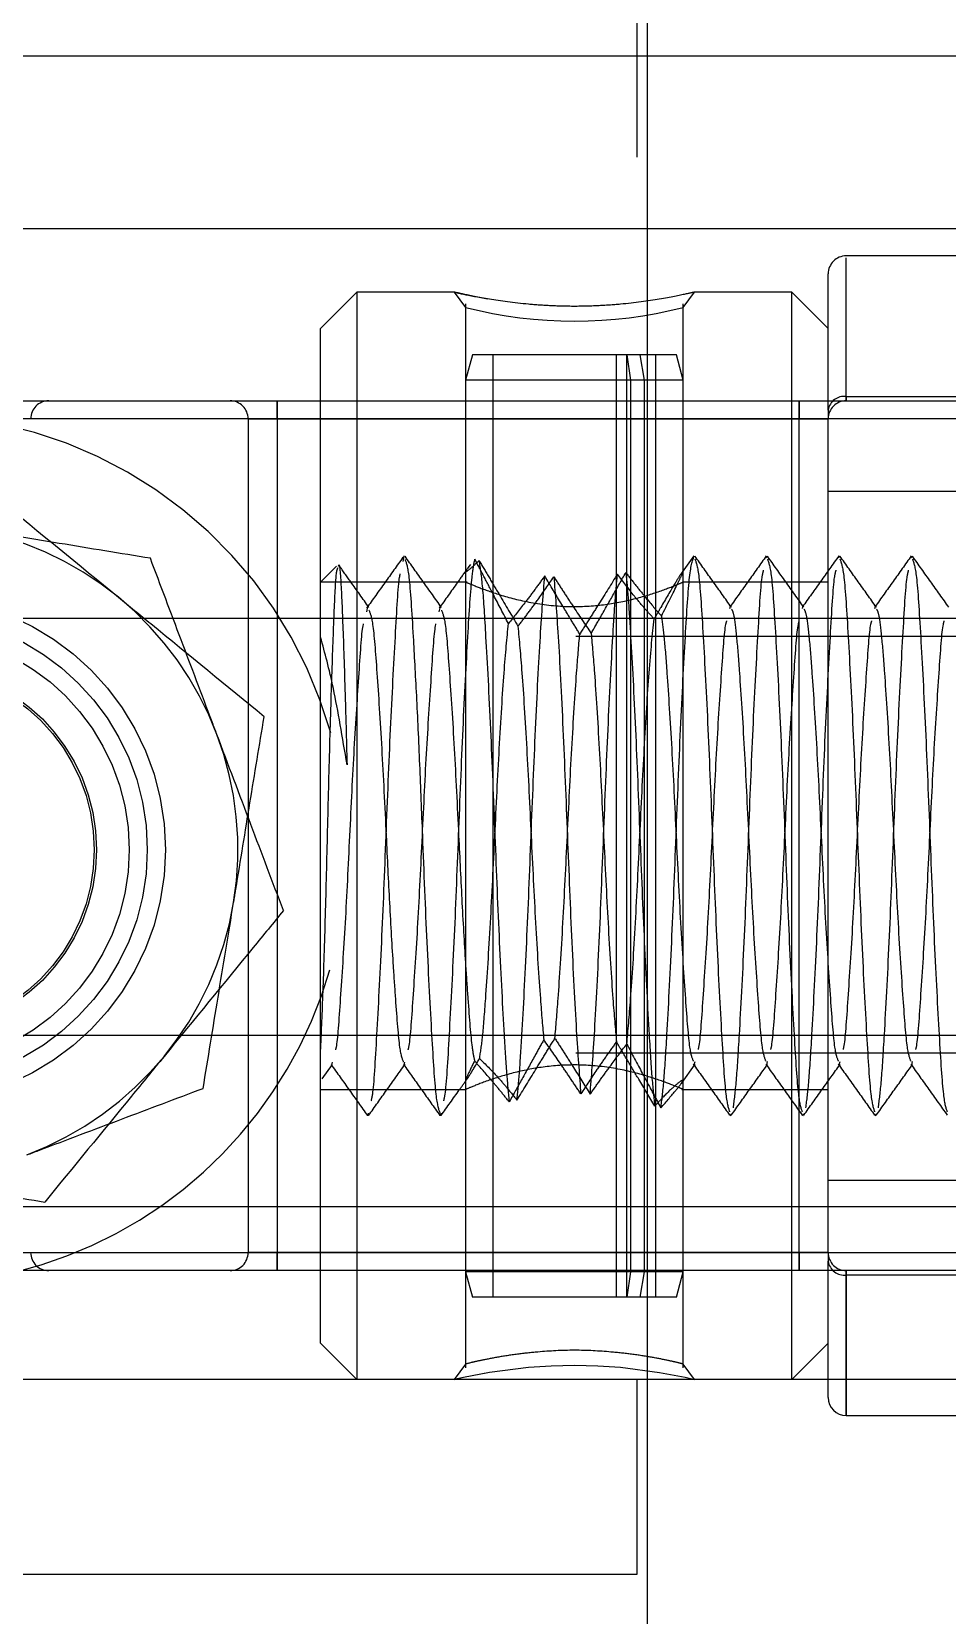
# Model space of a CAD drawing. Header units: metres. Extents: x 0 to 21025, y 0 to 14850.
# Drawn here: x 2785.31 to 2810.57, y 9002.01 to 9045.7 of the extents above; entities that cross this region are included whole.
import ezdxf

# ---------------------------------------------------------------- set-up
doc = ezdxf.new("R2010")
doc.units = ezdxf.units.M
doc.header["$LTSCALE"] = 25
doc.linetypes.add('HIDDEN2', pattern=[4.7625, 3.175, -1.5875])
for name, color, linetype in [('SL1', 8, 'Continuous'), ('SL4', 4, 'Continuous'), ('ST1', 7, 'HIDDEN2')]:
    doc.layers.add(name, color=color, linetype=linetype)

msp = doc.modelspace()

# ---------------------------------------------------------------- linework, layer by layer
at = {"layer": 'SL1'}
for p, q in [((2802.284, 9121.619), (2802.284, 9008.519)), ((2802.284, 9008.519), (2802.284, 8967.651))]:
    msp.add_line(p, q, dxfattribs=at)
at = {"layer": 'SL4'}
for p, q in [((2920.193, 9045.026), (2630.193, 9045.026)), ((2917.193, 9040.269), (2625.435, 9040.269)), ((2883.216, 9035.506), (2656.693, 9035.506)), ((2917.193, 9013.276), (2625.435, 9013.276)), ((2917.018, 9008.519), (2630.193, 9008.519)), ((2801.999, 9008.519), (2801.999, 9003.134)), ((2807.281, 9008.019), (2807.281, 9008.519)), ((2807.781, 9008.519), (2807.781, 9007.519)), ((2807.781, 9007.519), (2816.781, 9007.519)), ((2801.999, 9003.134), (2767.781, 9003.134))]:
    msp.add_line(p, q, dxfattribs=at)
msp.add_arc((2807.781, 9008.019), 0.5, 180, 270, dxfattribs=at)
at = {"layer": 'ST1'}
for p, q in [((2801.999, 9121.619), (2801.999, 9008.519)), ((2917.193, 9045.026), (2630.193, 9045.026)), ((2816.781, 9039.519), (2807.781, 9039.519)), ((2807.781, 9035.64), (2807.781, 9039.469)), ((2807.281, 9035.261), (2807.281, 9039.019)), ((2794.281, 9038.519), (2793.281, 9037.519)), ((2794.281, 9038.519), (2794.281, 9008.519)), ((2796.968, 9038.519), (2794.281, 9038.519)), ((2796.967, 9038.519), (2797.281, 9038.097)), ((2797.281, 9038.197), (2797.281, 9030.502)), ((2803.281, 9038.097), (2803.596, 9038.519)), ((2803.281, 9030.519), (2803.281, 9038.197)), ((2806.281, 9038.519), (2803.596, 9038.519)), ((2806.281, 9008.519), (2806.281, 9038.519)), ((2807.281, 9037.519), (2806.281, 9038.519)), ((2793.281, 9009.519), (2793.281, 9037.519)), ((2797.469, 9036.788), (2797.281, 9036.088)), ((2803.094, 9036.788), (2797.469, 9036.788)), ((2798.031, 9036.788), (2798.031, 9010.788)), ((2801.439, 9010.788), (2801.439, 9036.788)), ((2801.727, 9010.788), (2801.727, 9036.788)), ((2801.728, 9036.788), (2801.825, 9036.088)), ((2802.088, 9036.788), (2802.208, 9036.088)), ((2802.531, 9010.788), (2802.531, 9036.788)), ((2803.281, 9036.088), (2803.094, 9036.788)), ((2803.281, 9036.088), (2797.281, 9036.088)), ((2797.281, 9036.088), (2797.281, 9011.488)), ((2801.825, 9036.088), (2801.825, 9011.488)), ((2802.208, 9036.088), (2802.208, 9011.488)), ((2803.281, 9011.488), (2803.281, 9036.088)), ((2920.193, 9035.506), (2620.193, 9035.506)), ((2784.431, 9035.519), (2816.781, 9035.519)), ((2792.081, 9035.019), (2792.081, 9035.519)), ((2792.081, 9035.519), (2792.081, 9035.019)), ((2806.481, 9035.019), (2806.481, 9035.519)), ((2806.481, 9035.519), (2806.481, 9035.019)), ((2807.781, 9035.519), (2807.781, 9035.64)), ((2807.781, 9035.64), (2816.781, 9035.64)), ((2807.781, 9035.64), (2807.781, 9035.519)), ((2807.281, 9035.261), (2807.281, 9035.019)), ((2816.781, 9035.019), (2784.431, 9035.019)), ((2791.281, 9035.019), (2792.081, 9035.019)), ((2791.281, 9035.019), (2791.281, 9012.019)), ((2792.081, 9035.019), (2791.281, 9035.019)), ((2792.081, 9035.019), (2806.481, 9035.019)), ((2792.081, 9035.019), (2792.081, 9012.019)), ((2806.481, 9035.019), (2807.281, 9035.019)), ((2806.481, 9012.019), (2806.481, 9035.019)), ((2807.281, 9035.019), (2806.481, 9035.019)), ((2807.281, 9012.019), (2807.281, 9035.019)), ((2816.781, 9033.019), (2807.281, 9033.019)), ((2795.553, 9031.085), (2795.587, 9031.246)), ((2803.575, 9031.241), (2803.256, 9030.793)), ((2805.575, 9031.189), (2805.587, 9031.246)), ((2807.575, 9031.189), (2807.587, 9031.246)), ((2809.575, 9031.189), (2809.587, 9031.246)), ((2793.719, 9030.956), (2793.281, 9030.519)), ((2797.281, 9030.842), (2797.281, 9016.782)), ((2797.415, 9031.002), (2797.319, 9030.884)), ((2797.411, 9031.005), (2797.363, 9030.937)), ((2803.281, 9016.742), (2803.281, 9030.8)), ((2797.32, 9030.519), (2793.281, 9030.519)), ((2807.281, 9030.519), (2803.281, 9030.519)), ((2794.551, 9029.701), (2794.587, 9029.84)), ((2796.551, 9029.701), (2796.587, 9029.84)), ((2804.573, 9029.786), (2804.587, 9029.84)), ((2806.573, 9029.786), (2806.587, 9029.84)), ((2808.573, 9029.786), (2808.587, 9029.84)), ((2660.693, 9029.519), (2879.693, 9029.519)), ((2879.693, 9029.019), (2660.693, 9029.019)), ((2660.693, 9018.019), (2879.693, 9018.019)), ((2879.693, 9017.519), (2660.693, 9017.519)), ((2793.324, 9016.811), (2793.609, 9017.21)), ((2793.587, 9017.197), (2793.607, 9017.273)), ((2795.587, 9017.197), (2795.607, 9017.273)), ((2803.232, 9016.681), (2803.612, 9017.214)), ((2803.587, 9017.197), (2803.611, 9017.286)), ((2805.587, 9017.197), (2805.611, 9017.286)), ((2807.587, 9017.197), (2807.611, 9017.286)), ((2809.587, 9017.197), (2809.611, 9017.286)), ((2793.281, 9016.519), (2797.281, 9016.519)), ((2797.281, 9016.519), (2797.281, 9008.84)), ((2803.242, 9016.519), (2807.281, 9016.519)), ((2803.281, 9008.84), (2803.281, 9016.535)), ((2794.587, 9015.791), (2794.604, 9015.866)), ((2796.587, 9015.791), (2796.604, 9015.866)), ((2804.587, 9015.791), (2804.609, 9015.85)), ((2806.587, 9015.791), (2806.609, 9015.85)), ((2808.587, 9015.791), (2808.609, 9015.85)), ((2807.281, 9014.019), (2816.781, 9014.019)), ((2920.193, 9013.276), (2625.435, 9013.276)), ((2784.431, 9012.019), (2816.781, 9012.019)), ((2792.081, 9012.019), (2791.281, 9012.019)), ((2791.281, 9012.019), (2792.081, 9012.019)), ((2806.481, 9012.019), (2792.081, 9012.019)), ((2792.081, 9011.519), (2792.081, 9012.019)), ((2792.081, 9012.019), (2792.081, 9011.519)), ((2806.481, 9011.519), (2806.481, 9012.019)), ((2807.281, 9012.019), (2806.481, 9012.019)), ((2806.481, 9012.019), (2807.281, 9012.019)), ((2806.481, 9012.019), (2806.481, 9011.519)), ((2807.281, 9012.019), (2807.281, 9011.776)), ((2816.781, 9011.519), (2784.431, 9011.519)), ((2803.281, 9011.488), (2797.281, 9011.488)), ((2797.281, 9011.488), (2797.469, 9010.788)), ((2801.825, 9011.488), (2801.728, 9010.788)), ((2802.208, 9011.488), (2802.088, 9010.788)), ((2803.094, 9010.788), (2803.281, 9011.488)), ((2807.281, 9008.519), (2807.281, 9011.776)), ((2807.781, 9011.519), (2807.781, 9011.397)), ((2807.781, 9011.397), (2807.781, 9011.519)), ((2816.781, 9011.397), (2807.781, 9011.397)), ((2807.781, 9011.397), (2807.781, 9008.519)), ((2807.781, 9007.519), (2807.781, 9011.397)), ((2803.094, 9010.788), (2797.469, 9010.788)), ((2793.281, 9009.519), (2794.281, 9008.519)), ((2806.281, 9008.519), (2807.281, 9009.519)), ((2797.281, 9008.94), (2796.967, 9008.519)), ((2803.596, 9008.519), (2803.281, 9008.94))]:
    msp.add_line(p, q, dxfattribs=at)
at = {"layer": 'ST1', "flags": 128}
msp.add_lwpolyline([(2797.889, 9008.704), (2797.223, 9008.575), (2796.967, 9008.519), (2797.223, 9008.576), (2797.939, 9008.714), (2799.014, 9008.852), (2799.64, 9008.896), (2800.284, 9008.911), (2800.926, 9008.896), (2801.553, 9008.852), (2802.627, 9008.713), (2803.341, 9008.576), (2803.596, 9008.519), (2803.596, 9008.519)], dxfattribs=at)
at = {"layer": 'ST1'}
for radius in [7, 6.5, 6, 5.1, 5.036]:
    msp.add_circle((2781.999, 9023.134), radius, dxfattribs=at)
for centre, radius, start, end in [((2807.781, 9039.019), 0.5, 90, 180), ((2800.281, 9049.82), 12.101, 255.6458, 284.3543), ((2785.781, 9035.019), 0.5, 90, 180), ((2790.781, 9035.019), 0.5, 0, 90), ((2807.728, 9035.191), 0.452, 83.2366, 171.0568), ((2807.781, 9035.019), 0.5, 90, 180), ((2781.999, 9023.134), 12, 15.5717, 230.6853), ((2781.999, 9023.134), 9, 50.6853, 110.6853), ((2781.999, 9023.134), 9, 350.6853, 50.6853), ((2781.999, 9023.134), 9, 290.6853, 350.6853), ((2781.999, 9023.134), 12, 230.6853, 343.9473), ((2785.781, 9012.019), 0.5, 180, 270), ((2790.781, 9012.019), 0.5, 270, 0), ((2807.781, 9012.019), 0.5, 180, 270), ((2807.728, 9011.846), 0.452, 188.9432, 276.7634)]:
    msp.add_arc(centre, radius, start, end, dxfattribs=at)
for points, knots in [([(2803.596, 9038.519), (2803.544, 9038.507), (2803.441, 9038.483), (2802.686, 9038.323), (2801.766, 9038.196), (2800.932, 9038.136), (2800.281, 9038.121), (2799.629, 9038.136), (2798.797, 9038.196), (2797.869, 9038.324), (2797.144, 9038.477), (2796.883, 9038.539), (2797.118, 9038.479), (2797.639, 9038.38), (2797.889, 9038.333)], [0, 0, 0, 0, 0.101741, 0.202798, 0.302646, 0.352797, 0.402137, 0.451417, 0.501681, 0.60153, 0.702617, 0.804462, 0.906099, 1, 1, 1, 1]), ([(2787.701, 9030.097), (2786.607, 9030.992), (2785.246, 9032.107), (2783.938, 9033.178), (2783.681, 9033.389)], [0, 0, 0, 0, 0.803647, 1, 1, 1, 1]), ([(2788.583, 9031.174), (2787.75, 9031.31), (2786.07, 9031.586), (2784.332, 9031.871), (2783.456, 9032.015)], [0, 0, 0, 0, 0.495458, 1, 1, 1, 1]), ([(2790.419, 9026.313), (2790.375, 9026.428), (2790.046, 9027.301), (2789.424, 9028.946), (2788.865, 9030.427), (2788.583, 9031.174)], [0, 0, 0, 0, 0.07009, 0.530784, 1, 1, 1, 1]), ([(2795.552, 9031.203), (2795.385, 9030.969), (2795.051, 9030.501), (2794.717, 9030.033), (2794.55, 9029.799)], [0, 0, 0, 0, 0.500027, 1, 1, 1, 1]), ([(2796.613, 9029.821), (2796.446, 9030.056), (2796.111, 9030.525), (2795.777, 9030.994), (2795.609, 9031.229)], [0, 0, 0, 0, 0.499948, 1, 1, 1, 1]), ([(2795.609, 9031.144), (2795.646, 9031.041), (2795.725, 9030.816), (2795.818, 9029.298), (2795.921, 9027.43), (2796.009, 9025.526), (2796.1, 9023.182), (2796.208, 9020.474), (2796.344, 9017.935), (2796.452, 9016.198), (2796.534, 9015.97), (2796.572, 9015.862)], [0, 0, 0, 0, 0.108675, 0.235476, 0.323784, 0.412087, 0.497075, 0.625717, 0.75773, 0.884532, 1, 1, 1, 1]), ([(2796.677, 9016.209), (2796.69, 9016.257), (2796.746, 9016.461), (2796.83, 9017.969), (2796.967, 9020.466), (2797.087, 9023.522), (2797.208, 9026.559), (2797.344, 9029.111), (2797.442, 9030.647), (2797.509, 9031.011), (2797.535, 9031.151)], [0, 0, 0, 0, 0.044539, 0.186352, 0.333994, 0.477866, 0.621739, 0.769381, 0.911194, 1, 1, 1, 1]), ([(2798.462, 9029.373), (2798.325, 9029.636), (2798.09, 9030.089), (2797.774, 9030.692), (2797.615, 9030.997), (2797.535, 9031.151)], [0, 0, 0, 0, 0.407732, 0.700309, 1, 1, 1, 1]), ([(2802.666, 9016.009), (2802.694, 9016.228), (2802.751, 9016.665), (2802.844, 9018.17), (2802.967, 9020.478), (2803.087, 9023.518), (2803.208, 9026.56), (2803.344, 9029.107), (2803.457, 9030.894), (2803.543, 9031.128), (2803.587, 9031.246)], [0, 0, 0, 0, 0.094003, 0.187512, 0.325203, 0.459378, 0.593554, 0.731245, 0.863501, 1, 1, 1, 1]), ([(2804.612, 9029.823), (2804.445, 9030.058), (2804.109, 9030.528), (2803.775, 9030.997), (2803.607, 9031.232)], [0, 0, 0, 0, 0.4999079, 1, 1, 1, 1]), ([(2803.607, 9031.155), (2803.644, 9031.049), (2803.724, 9030.823), (2803.831, 9029.101), (2803.967, 9026.562), (2804.087, 9023.519), (2804.208, 9020.475), (2804.344, 9017.937), (2804.45, 9016.227), (2804.528, 9016.001), (2804.564, 9015.898)], [0, 0, 0, 0, 0.111758, 0.239388, 0.372264, 0.501747, 0.63123, 0.764106, 0.891736, 1, 1, 1, 1]), ([(2805.575, 9031.241), (2805.408, 9031.006), (2805.074, 9030.537), (2804.739, 9030.068), (2804.572, 9029.833)], [0, 0, 0, 0, 0.5000327, 1, 1, 1, 1]), ([(2806.612, 9029.823), (2806.445, 9030.058), (2806.109, 9030.528), (2805.775, 9030.997), (2805.607, 9031.232)], [0, 0, 0, 0, 0.499908, 1, 1, 1, 1]), ([(2805.607, 9031.155), (2805.644, 9031.049), (2805.724, 9030.823), (2805.831, 9029.101), (2805.967, 9026.562), (2806.087, 9023.519), (2806.208, 9020.475), (2806.344, 9017.937), (2806.45, 9016.227), (2806.528, 9016.001), (2806.564, 9015.898)], [0, 0, 0, 0, 0.111758, 0.239388, 0.372264, 0.501747, 0.63123, 0.764106, 0.891736, 1, 1, 1, 1]), ([(2807.575, 9031.241), (2807.408, 9031.006), (2807.074, 9030.537), (2806.739, 9030.068), (2806.572, 9029.833)], [0, 0, 0, 0, 0.5000327, 1, 1, 1, 1]), ([(2808.612, 9029.823), (2808.445, 9030.058), (2808.109, 9030.528), (2807.775, 9030.997), (2807.607, 9031.232)], [0, 0, 0, 0, 0.499908, 1, 1, 1, 1]), ([(2807.607, 9031.155), (2807.644, 9031.049), (2807.724, 9030.823), (2807.831, 9029.101), (2807.967, 9026.562), (2808.087, 9023.519), (2808.208, 9020.475), (2808.344, 9017.937), (2808.45, 9016.227), (2808.528, 9016.001), (2808.564, 9015.898)], [0, 0, 0, 0, 0.111758, 0.239388, 0.372264, 0.501747, 0.63123, 0.764106, 0.891736, 1, 1, 1, 1]), ([(2809.575, 9031.241), (2809.408, 9031.006), (2809.074, 9030.537), (2808.739, 9030.068), (2808.572, 9029.833)], [0, 0, 0, 0, 0.5000327, 1, 1, 1, 1]), ([(2810.612, 9029.823), (2810.445, 9030.058), (2810.109, 9030.528), (2809.775, 9030.997), (2809.607, 9031.232)], [0, 0, 0, 0, 0.499908, 1, 1, 1, 1]), ([(2809.607, 9031.155), (2809.644, 9031.049), (2809.724, 9030.823), (2809.831, 9029.101), (2809.967, 9026.562), (2810.087, 9023.519), (2810.208, 9020.475), (2810.344, 9017.937), (2810.45, 9016.227), (2810.528, 9016.001), (2810.564, 9015.898)], [0, 0, 0, 0, 0.111758, 0.239388, 0.372264, 0.501747, 0.63123, 0.764106, 0.891736, 1, 1, 1, 1]), ([(2793.281, 9017.579), (2793.302, 9018.052), (2793.343, 9018.998), (2793.411, 9021.129), (2793.47, 9023.5), (2793.53, 9025.924), (2793.597, 9028.13), (2793.658, 9029.827), (2793.71, 9030.84), (2793.747, 9030.891), (2793.762, 9030.912)], [0, 0, 0, 0, 0.127856, 0.255712, 0.383567, 0.511324, 0.64267, 0.774035, 0.905324, 1, 1, 1, 1]), ([(2793.776, 9030.961), (2793.778, 9030.969), (2793.802, 9031.067), (2793.846, 9030.457), (2793.902, 9029.12), (2793.961, 9027.313), (2793.995, 9025.994), (2794.009, 9025.48)], [0, 0, 0, 0, 0.024344, 0.290236, 0.55602, 0.826852, 1, 1, 1, 1]), ([(2794.613, 9029.821), (2794.446, 9030.056), (2794.172, 9030.439), (2793.899, 9030.823), (2793.792, 9030.972)], [0, 0, 0, 0, 0.6113386, 1, 1, 1, 1]), ([(2794.677, 9016.209), (2794.69, 9016.257), (2794.746, 9016.461), (2794.83, 9017.969), (2794.967, 9020.468), (2795.087, 9023.518), (2795.208, 9026.574), (2795.345, 9029.053), (2795.424, 9030.516), (2795.472, 9030.714), (2795.479, 9030.743)], [0, 0, 0, 0, 0.047646, 0.199353, 0.357295, 0.511204, 0.665113, 0.823055, 0.974761, 1, 1, 1, 1]), ([(2797.316, 9030.872), (2797.228, 9030.748), (2796.972, 9030.391), (2796.717, 9030.033), (2796.55, 9029.799)], [0, 0, 0, 0, 0.345879, 1, 1, 1, 1]), ([(2797.308, 9030.842), (2797.301, 9030.828), (2797.28, 9030.785), (2797.424, 9030.895), (2797.585, 9031.049), (2797.65, 9031.111)], [0, 0, 0, 0, 0.2173828, 0.6888388, 1, 1, 1, 1]), ([(2797.65, 9031.111), (2797.681, 9030.901), (2797.744, 9030.486), (2797.841, 9028.918), (2797.967, 9026.559), (2798.087, 9023.518), (2798.208, 9020.479), (2798.326, 9018.249), (2798.414, 9016.846), (2798.46, 9016.397), (2798.484, 9016.174)], [0, 0, 0, 0, 0.113372, 0.225249, 0.376702, 0.524287, 0.671873, 0.823326, 0.912077, 1, 1, 1, 1]), ([(2797.65, 9031.111), (2797.737, 9030.965), (2797.912, 9030.675), (2798.273, 9030.066), (2798.55, 9029.592), (2798.723, 9029.297)], [0, 0, 0, 0, 0.275087, 0.549567, 1, 1, 1, 1]), ([(2801.469, 9030.738), (2801.299, 9030.466), (2801.044, 9030.056), (2800.695, 9029.502), (2800.518, 9029.224), (2800.429, 9029.085)], [0, 0, 0, 0, 0.497457, 0.748438, 1, 1, 1, 1]), ([(2800.715, 9016.384), (2800.754, 9016.871), (2800.831, 9017.86), (2800.967, 9020.494), (2801.087, 9023.515), (2801.208, 9026.559), (2801.324, 9028.737), (2801.407, 9030.076), (2801.448, 9030.519), (2801.469, 9030.738)], [0, 0, 0, 0, 0.1621234, 0.3298936, 0.49338, 0.6568663, 0.8246365, 0.9130894, 1, 1, 1, 1]), ([(2800.744, 9029.102), (2800.824, 9029.242), (2801.026, 9029.595), (2801.347, 9030.157), (2801.583, 9030.572), (2801.701, 9030.78)], [0, 0, 0, 0, 0.248799, 0.623508, 1, 1, 1, 1]), ([(2802.48, 9029.501), (2802.391, 9029.599), (2802.212, 9029.795), (2801.872, 9030.206), (2801.624, 9030.533), (2801.469, 9030.738)], [0, 0, 0, 0, 0.271578, 0.542917, 1, 1, 1, 1]), ([(2801.701, 9030.78), (2801.723, 9030.559), (2801.766, 9030.113), (2801.85, 9028.754), (2801.967, 9026.558), (2802.087, 9023.519), (2802.208, 9020.478), (2802.33, 9018.197), (2802.421, 9016.726), (2802.474, 9016.282), (2802.5, 9016.06)], [0, 0, 0, 0, 0.085004, 0.171301, 0.329311, 0.483287, 0.637262, 0.795272, 0.897616, 1, 1, 1, 1]), ([(2801.701, 9030.78), (2801.793, 9030.661), (2801.977, 9030.424), (2802.314, 9030.006), (2802.54, 9029.744), (2802.682, 9029.579)], [0, 0, 0, 0, 0.268657, 0.537402, 1, 1, 1, 1]), ([(2802.682, 9029.579), (2802.845, 9029.902), (2803.079, 9030.369), (2803.261, 9030.749), (2803.297, 9030.85), (2803.225, 9030.755), (2803.021, 9030.429), (2802.748, 9029.965), (2802.541, 9029.607), (2802.48, 9029.501)], [0, 0, 0, 0, 0.258271, 0.372339, 0.487332, 0.589054, 0.71672, 0.9158, 1, 1, 1, 1]), ([(2804.666, 9016.009), (2804.694, 9016.228), (2804.751, 9016.666), (2804.844, 9018.17), (2804.967, 9020.479), (2805.087, 9023.516), (2805.208, 9026.57), (2805.345, 9029.071), (2805.431, 9030.589), (2805.487, 9030.794), (2805.502, 9030.847)], [0, 0, 0, 0, 0.103388, 0.206233, 0.357671, 0.505243, 0.652814, 0.804253, 0.949712, 1, 1, 1, 1]), ([(2806.666, 9016.009), (2806.694, 9016.228), (2806.751, 9016.666), (2806.844, 9018.17), (2806.967, 9020.479), (2807.087, 9023.516), (2807.208, 9026.57), (2807.345, 9029.071), (2807.431, 9030.589), (2807.487, 9030.794), (2807.502, 9030.847)], [0, 0, 0, 0, 0.103388, 0.206233, 0.357671, 0.505243, 0.652814, 0.804253, 0.949712, 1, 1, 1, 1]), ([(2808.666, 9016.009), (2808.694, 9016.228), (2808.751, 9016.666), (2808.844, 9018.17), (2808.967, 9020.479), (2809.087, 9023.516), (2809.208, 9026.57), (2809.345, 9029.071), (2809.431, 9030.589), (2809.487, 9030.794), (2809.502, 9030.847)], [0, 0, 0, 0, 0.1033882, 0.2062326, 0.357671, 0.5052426, 0.6528142, 0.8042526, 0.9497121, 1, 1, 1, 1]), ([(2797.32, 9030.502), (2797.311, 9030.506), (2797.278, 9030.52), (2797.543, 9030.407), (2798.076, 9030.207), (2798.882, 9029.975), (2799.862, 9029.829), (2800.859, 9029.846), (2801.755, 9029.996), (2802.522, 9030.218), (2803.081, 9030.432), (2803.271, 9030.514), (2803.28, 9030.518), (2803.281, 9030.519)], [0, 0, 0, 0, 0.042064, 0.139917, 0.240882, 0.349454, 0.459852, 0.561345, 0.657638, 0.759941, 0.870291, 0.978834, 1, 1, 1, 1]), ([(2799.463, 9030.687), (2799.371, 9030.56), (2799.187, 9030.307), (2798.851, 9029.86), (2798.611, 9029.559), (2798.462, 9029.373)], [0, 0, 0, 0, 0.2754645, 0.5509696, 1, 1, 1, 1]), ([(2798.697, 9016.223), (2798.719, 9016.446), (2798.764, 9016.893), (2798.85, 9018.27), (2798.967, 9020.478), (2799.087, 9023.523), (2799.208, 9026.543), (2799.345, 9029.203), (2799.424, 9030.193), (2799.463, 9030.687)], [0, 0, 0, 0, 0.091539, 0.184266, 0.349273, 0.510066, 0.67086, 0.835866, 1, 1, 1, 1]), ([(2798.723, 9029.297), (2798.815, 9029.416), (2798.999, 9029.653), (2799.331, 9030.108), (2799.568, 9030.45), (2799.714, 9030.662)], [0, 0, 0, 0, 0.275069, 0.550049, 1, 1, 1, 1]), ([(2800.429, 9029.085), (2800.346, 9029.22), (2800.18, 9029.491), (2799.856, 9030.026), (2799.619, 9030.424), (2799.463, 9030.687)], [0, 0, 0, 0, 0.254145, 0.508288, 1, 1, 1, 1]), ([(2799.714, 9030.662), (2799.753, 9030.174), (2799.831, 9029.184), (2799.967, 9026.544), (2800.087, 9023.519), (2800.208, 9020.493), (2800.343, 9017.869), (2800.42, 9016.879), (2800.458, 9016.395)], [0, 0, 0, 0, 0.165658, 0.335718, 0.501437, 0.667155, 0.837216, 1, 1, 1, 1]), ([(2799.714, 9030.662), (2799.8, 9030.529), (2799.972, 9030.263), (2800.313, 9029.741), (2800.573, 9029.355), (2800.744, 9029.102)], [0, 0, 0, 0, 0.254741, 0.509482, 1, 1, 1, 1]), ([(2791.721, 9026.804), (2790.687, 9027.651), (2789.361, 9028.737), (2788.001, 9029.851), (2787.701, 9030.097)], [0, 0, 0, 0, 0.779636, 1, 1, 1, 1]), ([(2794.612, 9029.747), (2794.647, 9029.663), (2794.725, 9029.479), (2794.831, 9028.084), (2794.967, 9026.009), (2795.079, 9023.708), (2795.179, 9021.618), (2795.268, 9020.096), (2795.365, 9018.69), (2795.451, 9017.538), (2795.531, 9017.354), (2795.569, 9017.268)], [0, 0, 0, 0, 0.1066678, 0.2342669, 0.3671201, 0.496575, 0.5956547, 0.698162, 0.7597348, 0.8873339, 1, 1, 1, 1]), ([(2796.612, 9029.747), (2796.647, 9029.663), (2796.725, 9029.479), (2796.831, 9028.084), (2796.967, 9026.009), (2797.079, 9023.708), (2797.179, 9021.617), (2797.268, 9020.097), (2797.365, 9018.687), (2797.439, 9017.726), (2797.503, 9017.418), (2797.525, 9017.309)], [0, 0, 0, 0, 0.111485, 0.244847, 0.383701, 0.519003, 0.622557, 0.729694, 0.794048, 0.92741, 1, 1, 1, 1]), ([(2801.726, 9017.77), (2801.761, 9018.148), (2801.835, 9018.955), (2801.967, 9021.043), (2802.087, 9023.519), (2802.208, 9025.993), (2802.351, 9028.269), (2802.435, 9029.075), (2802.48, 9029.501)], [0, 0, 0, 0, 0.147821, 0.315698, 0.479282, 0.642865, 0.810742, 1, 1, 1, 1]), ([(2802.682, 9029.579), (2802.707, 9029.396), (2802.757, 9029.029), (2802.847, 9027.852), (2802.967, 9026.005), (2803.087, 9023.519), (2803.208, 9021.028), (2803.344, 9018.954), (2803.449, 9017.564), (2803.526, 9017.381), (2803.561, 9017.299)], [0, 0, 0, 0, 0.088918, 0.178216, 0.322499, 0.463092, 0.603685, 0.747969, 0.886546, 1, 1, 1, 1]), ([(2803.7, 9017.624), (2803.705, 9017.643), (2803.753, 9017.805), (2803.83, 9018.994), (2803.967, 9021.019), (2804.087, 9023.519), (2804.208, 9026.017), (2804.345, 9028.05), (2804.425, 9029.256), (2804.476, 9029.42), (2804.485, 9029.448)], [0, 0, 0, 0, 0.020732, 0.175704, 0.337058, 0.494284, 0.651511, 0.812864, 0.967837, 1, 1, 1, 1]), ([(2804.611, 9029.775), (2804.635, 9029.733), (2804.687, 9029.645), (2804.757, 9029.005), (2804.847, 9027.863), (2804.967, 9026.002), (2805.087, 9023.52), (2805.208, 9021.028), (2805.344, 9018.954), (2805.449, 9017.564), (2805.526, 9017.381), (2805.561, 9017.299)], [0, 0, 0, 0, 0.072607, 0.155069, 0.237884, 0.371691, 0.502076, 0.632461, 0.766268, 0.894784, 1, 1, 1, 1]), ([(2805.7, 9017.624), (2805.705, 9017.643), (2805.753, 9017.805), (2805.83, 9018.994), (2805.967, 9021.019), (2806.087, 9023.519), (2806.208, 9026.017), (2806.345, 9028.048), (2806.424, 9029.248), (2806.474, 9029.411), (2806.481, 9029.436)], [0, 0, 0, 0, 0.0208147, 0.1764035, 0.338399, 0.4962509, 0.6541028, 0.8160983, 0.9716872, 1, 1, 1, 1]), ([(2806.611, 9029.775), (2806.635, 9029.733), (2806.687, 9029.645), (2806.757, 9029.005), (2806.847, 9027.863), (2806.967, 9026.002), (2807.087, 9023.52), (2807.208, 9021.028), (2807.344, 9018.954), (2807.449, 9017.564), (2807.526, 9017.381), (2807.561, 9017.299)], [0, 0, 0, 0, 0.072607, 0.155069, 0.237884, 0.371691, 0.502076, 0.632461, 0.766268, 0.894784, 1, 1, 1, 1]), ([(2807.7, 9017.624), (2807.705, 9017.643), (2807.753, 9017.805), (2807.83, 9018.994), (2807.967, 9021.019), (2808.087, 9023.519), (2808.208, 9026.017), (2808.345, 9028.05), (2808.425, 9029.256), (2808.476, 9029.42), (2808.485, 9029.448)], [0, 0, 0, 0, 0.020732, 0.175704, 0.337058, 0.494284, 0.651511, 0.812864, 0.967837, 1, 1, 1, 1]), ([(2808.611, 9029.775), (2808.635, 9029.733), (2808.687, 9029.645), (2808.757, 9029.005), (2808.847, 9027.863), (2808.967, 9026.002), (2809.087, 9023.52), (2809.208, 9021.028), (2809.344, 9018.954), (2809.449, 9017.564), (2809.526, 9017.381), (2809.561, 9017.299)], [0, 0, 0, 0, 0.072607, 0.155069, 0.237884, 0.371691, 0.502076, 0.632461, 0.766268, 0.894784, 1, 1, 1, 1]), ([(2809.7, 9017.624), (2809.705, 9017.643), (2809.753, 9017.805), (2809.83, 9018.994), (2809.967, 9021.019), (2810.087, 9023.519), (2810.208, 9026.017), (2810.345, 9028.05), (2810.425, 9029.256), (2810.476, 9029.42), (2810.485, 9029.448)], [0, 0, 0, 0, 0.020732, 0.175704, 0.337058, 0.494284, 0.651511, 0.812864, 0.967837, 1, 1, 1, 1]), ([(2794.009, 9025.48), (2793.884, 9026.227), (2793.647, 9027.654), (2793.399, 9028.563), (2793.281, 9028.996)], [0, 0, 0, 0, 0.523722, 1, 1, 1, 1]), ([(2793.696, 9017.612), (2793.703, 9017.634), (2793.751, 9017.796), (2793.83, 9018.991), (2793.967, 9021.02), (2794.087, 9023.518), (2794.208, 9026.022), (2794.345, 9028.031), (2794.418, 9029.199), (2794.461, 9029.358), (2794.462, 9029.363)], [0, 0, 0, 0, 0.025522, 0.184229, 0.34947, 0.510486, 0.671501, 0.836743, 0.99545, 1, 1, 1, 1]), ([(2795.696, 9017.612), (2795.703, 9017.634), (2795.751, 9017.796), (2795.83, 9018.991), (2795.967, 9021.02), (2796.087, 9023.518), (2796.208, 9026.022), (2796.345, 9028.031), (2796.418, 9029.199), (2796.461, 9029.358), (2796.462, 9029.363)], [0, 0, 0, 0, 0.0255216, 0.1842285, 0.3494705, 0.5104857, 0.671501, 0.836743, 0.9954499, 1, 1, 1, 1]), ([(2797.665, 9017.37), (2797.693, 9017.549), (2797.75, 9017.906), (2797.844, 9019.141), (2797.967, 9021.03), (2798.087, 9023.522), (2798.208, 9025.993), (2798.344, 9028.161), (2798.423, 9028.971), (2798.462, 9029.373)], [0, 0, 0, 0, 0.109023, 0.217406, 0.376039, 0.530614, 0.685189, 0.843822, 1, 1, 1, 1]), ([(2798.723, 9029.297), (2798.758, 9028.912), (2798.834, 9028.103), (2798.967, 9025.994), (2799.087, 9023.519), (2799.208, 9021.042), (2799.335, 9019.037), (2799.405, 9018.239), (2799.436, 9017.891)], [0, 0, 0, 0, 0.161443, 0.339076, 0.512165, 0.685254, 0.862887, 1, 1, 1, 1]), ([(2799.743, 9017.928), (2799.772, 9018.267), (2799.841, 9019.062), (2799.967, 9021.042), (2800.087, 9023.519), (2800.208, 9025.996), (2800.333, 9027.96), (2800.401, 9028.753), (2800.429, 9029.085)], [0, 0, 0, 0, 0.136753, 0.32167, 0.501858, 0.682045, 0.866962, 1, 1, 1, 1]), ([(2800.744, 9029.102), (2800.773, 9028.766), (2800.842, 9027.971), (2800.967, 9025.996), (2801.087, 9023.518), (2801.208, 9021.042), (2801.337, 9019), (2801.409, 9018.197), (2801.442, 9017.835)], [0, 0, 0, 0, 0.133333, 0.315032, 0.492083, 0.669134, 0.850833, 1, 1, 1, 1]), ([(2790.88, 9021.677), (2790.9, 9021.798), (2791.051, 9022.719), (2791.336, 9024.454), (2791.592, 9026.016), (2791.721, 9026.804)], [0, 0, 0, 0, 0.07009, 0.530784, 1, 1, 1, 1]), ([(2792.254, 9021.452), (2791.956, 9022.241), (2791.354, 9023.834), (2790.732, 9025.482), (2790.419, 9026.313)], [0, 0, 0, 0, 0.495458, 1, 1, 1, 1]), ([(2790.039, 9016.549), (2790.176, 9017.382), (2790.451, 9019.063), (2790.736, 9020.8), (2790.88, 9021.677)], [0, 0, 0, 0, 0.495458, 1, 1, 1, 1]), ([(2792.254, 9021.452), (2791.978, 9021.114), (2790.905, 9019.804), (2789.79, 9018.442), (2788.962, 9017.431)], [0, 0, 0, 0, 0.2575513, 1, 1, 1, 1]), ([(2799.436, 9017.891), (2799.356, 9017.746), (2799.155, 9017.382), (2798.835, 9016.806), (2798.601, 9016.385), (2798.484, 9016.174)], [0, 0, 0, 0, 0.248503, 0.623083, 1, 1, 1, 1]), ([(2798.697, 9016.223), (2798.867, 9016.501), (2799.123, 9016.92), (2799.475, 9017.493), (2799.653, 9017.783), (2799.743, 9017.928)], [0, 0, 0, 0, 0.496833, 0.748087, 1, 1, 1, 1]), ([(2800.458, 9016.395), (2800.37, 9016.528), (2800.194, 9016.792), (2799.855, 9017.294), (2799.6, 9017.657), (2799.436, 9017.891)], [0, 0, 0, 0, 0.262288, 0.524583, 1, 1, 1, 1]), ([(2799.743, 9017.928), (2799.829, 9017.795), (2800.001, 9017.529), (2800.327, 9017.014), (2800.563, 9016.632), (2800.715, 9016.384)], [0, 0, 0, 0, 0.260982, 0.521952, 1, 1, 1, 1]), ([(2801.442, 9017.835), (2801.351, 9017.709), (2801.17, 9017.456), (2800.841, 9016.977), (2800.606, 9016.62), (2800.458, 9016.395)], [0, 0, 0, 0, 0.2708313, 0.5416207, 1, 1, 1, 1]), ([(2800.715, 9016.384), (2800.806, 9016.514), (2800.988, 9016.773), (2801.324, 9017.241), (2801.571, 9017.566), (2801.726, 9017.77)], [0, 0, 0, 0, 0.272181, 0.544383, 1, 1, 1, 1]), ([(2802.5, 9016.06), (2802.353, 9016.305), (2802.111, 9016.709), (2801.752, 9017.312), (2801.545, 9017.66), (2801.442, 9017.835)], [0, 0, 0, 0, 0.433845, 0.716111, 1, 1, 1, 1]), ([(2801.726, 9017.77), (2801.87, 9017.5), (2802.103, 9017.059), (2802.418, 9016.472), (2802.583, 9016.163), (2802.666, 9016.009)], [0, 0, 0, 0, 0.441766, 0.719681, 1, 1, 1, 1]), ([(2788.962, 9017.431), (2788.663, 9017.066), (2787.548, 9015.705), (2786.463, 9014.38), (2785.67, 9013.411)], [0, 0, 0, 0, 0.268634, 1, 1, 1, 1]), ([(2793.568, 9017.208), (2793.735, 9016.974), (2794.07, 9016.504), (2794.405, 9016.034), (2794.572, 9015.799)], [0, 0, 0, 0, 0.499919, 1, 1, 1, 1]), ([(2794.604, 9015.8), (2794.771, 9016.035), (2795.106, 9016.505), (2795.441, 9016.975), (2795.609, 9017.21)], [0, 0, 0, 0, 0.500093, 1, 1, 1, 1]), ([(2795.568, 9017.208), (2795.735, 9016.974), (2796.07, 9016.504), (2796.405, 9016.034), (2796.572, 9015.799)], [0, 0, 0, 0, 0.499919, 1, 1, 1, 1]), ([(2797.525, 9017.309), (2797.458, 9017.17), (2797.341, 9016.926), (2797.268, 9016.751), (2797.294, 9016.763), (2797.419, 9016.953), (2797.571, 9017.21), (2797.665, 9017.37)], [0, 0, 0, 0, 0.232062, 0.405334, 0.579425, 0.739184, 1, 1, 1, 1]), ([(2803.242, 9016.535), (2803.252, 9016.531), (2803.284, 9016.517), (2803.019, 9016.63), (2802.487, 9016.83), (2801.68, 9017.062), (2800.701, 9017.208), (2799.704, 9017.191), (2798.807, 9017.041), (2798.04, 9016.819), (2797.481, 9016.605), (2797.291, 9016.523), (2797.283, 9016.519), (2797.281, 9016.519)], [0, 0, 0, 0, 0.042064, 0.139917, 0.240882, 0.349454, 0.459852, 0.561345, 0.657638, 0.759941, 0.870291, 0.978834, 1, 1, 1, 1]), ([(2798.484, 9016.174), (2798.395, 9016.285), (2798.217, 9016.506), (2797.868, 9016.92), (2797.663, 9017.152), (2797.525, 9017.309)], [0, 0, 0, 0, 0.245874, 0.491876, 1, 1, 1, 1]), ([(2797.665, 9017.37), (2797.825, 9017.213), (2798.063, 9016.982), (2798.427, 9016.56), (2798.607, 9016.336), (2798.697, 9016.223)], [0, 0, 0, 0, 0.5092149, 0.7529606, 1, 1, 1, 1]), ([(2803.559, 9017.22), (2803.727, 9016.985), (2804.062, 9016.515), (2804.397, 9016.045), (2804.564, 9015.81)], [0, 0, 0, 0, 0.499911, 1, 1, 1, 1]), ([(2804.609, 9015.807), (2804.776, 9016.042), (2805.11, 9016.511), (2805.445, 9016.98), (2805.612, 9017.214)], [0, 0, 0, 0, 0.500042, 1, 1, 1, 1]), ([(2805.559, 9017.22), (2805.727, 9016.985), (2806.062, 9016.515), (2806.397, 9016.045), (2806.564, 9015.81)], [0, 0, 0, 0, 0.4999108, 1, 1, 1, 1]), ([(2806.609, 9015.807), (2806.776, 9016.042), (2807.11, 9016.511), (2807.445, 9016.98), (2807.612, 9017.214)], [0, 0, 0, 0, 0.500042, 1, 1, 1, 1]), ([(2807.559, 9017.22), (2807.727, 9016.985), (2808.062, 9016.515), (2808.397, 9016.045), (2808.564, 9015.81)], [0, 0, 0, 0, 0.499911, 1, 1, 1, 1]), ([(2808.609, 9015.807), (2808.776, 9016.042), (2809.11, 9016.511), (2809.445, 9016.98), (2809.612, 9017.214)], [0, 0, 0, 0, 0.500042, 1, 1, 1, 1]), ([(2809.559, 9017.22), (2809.727, 9016.985), (2810.062, 9016.515), (2810.397, 9016.045), (2810.564, 9015.81)], [0, 0, 0, 0, 0.4999108, 1, 1, 1, 1]), ([(2796.604, 9015.8), (2796.771, 9016.035), (2797.006, 9016.365), (2797.241, 9016.695), (2797.309, 9016.79)], [0, 0, 0, 0, 0.71263, 1, 1, 1, 1]), ([(2803.255, 9016.742), (2803.259, 9016.756), (2803.269, 9016.793), (2803.073, 9016.643), (2802.792, 9016.378), (2802.582, 9016.148), (2802.5, 9016.06)], [0, 0, 0, 0, 0.188585, 0.497723, 0.805445, 1, 1, 1, 1]), ([(2785.178, 9014.714), (2785.293, 9014.757), (2786.166, 9015.087), (2787.811, 9015.708), (2789.292, 9016.267), (2790.039, 9016.549)], [0, 0, 0, 0, 0.07009, 0.530784, 1, 1, 1, 1]), ([(2802.666, 9016.009), (2802.821, 9016.189), (2803.082, 9016.493), (2803.187, 9016.628), (2803.229, 9016.683)], [0, 0, 0, 0, 0.5933802, 1, 1, 1, 1]), ([(2780.542, 9014.252), (2780.664, 9014.232), (2781.584, 9014.081), (2783.32, 9013.797), (2784.882, 9013.54), (2785.67, 9013.411)], [0, 0, 0, 0, 0.07009, 0.530784, 1, 1, 1, 1]), ([(2803.281, 9008.94), (2803.247, 9008.951), (2803.193, 9008.968), (2802.84, 9009.047), (2802.422, 9009.129), (2801.888, 9009.214), (2801.179, 9009.289), (2800.283, 9009.342), (2799.387, 9009.289), (2798.677, 9009.214), (2798.145, 9009.13), (2797.718, 9009.045), (2797.396, 9008.976), (2797.223, 9008.924), (2797.281, 9008.94), (2797.281, 9008.94)], [0, 0, 0, 0, 0.109362, 0.175749, 0.249858, 0.324841, 0.391554, 0.499929, 0.608436, 0.675138, 0.750058, 0.824268, 0.8907, 0.999989, 1, 1, 1, 1])]:
    msp.add_open_spline(points, degree=3, knots=knots, dxfattribs=at)

doc.saveas('drawing.dxf')
